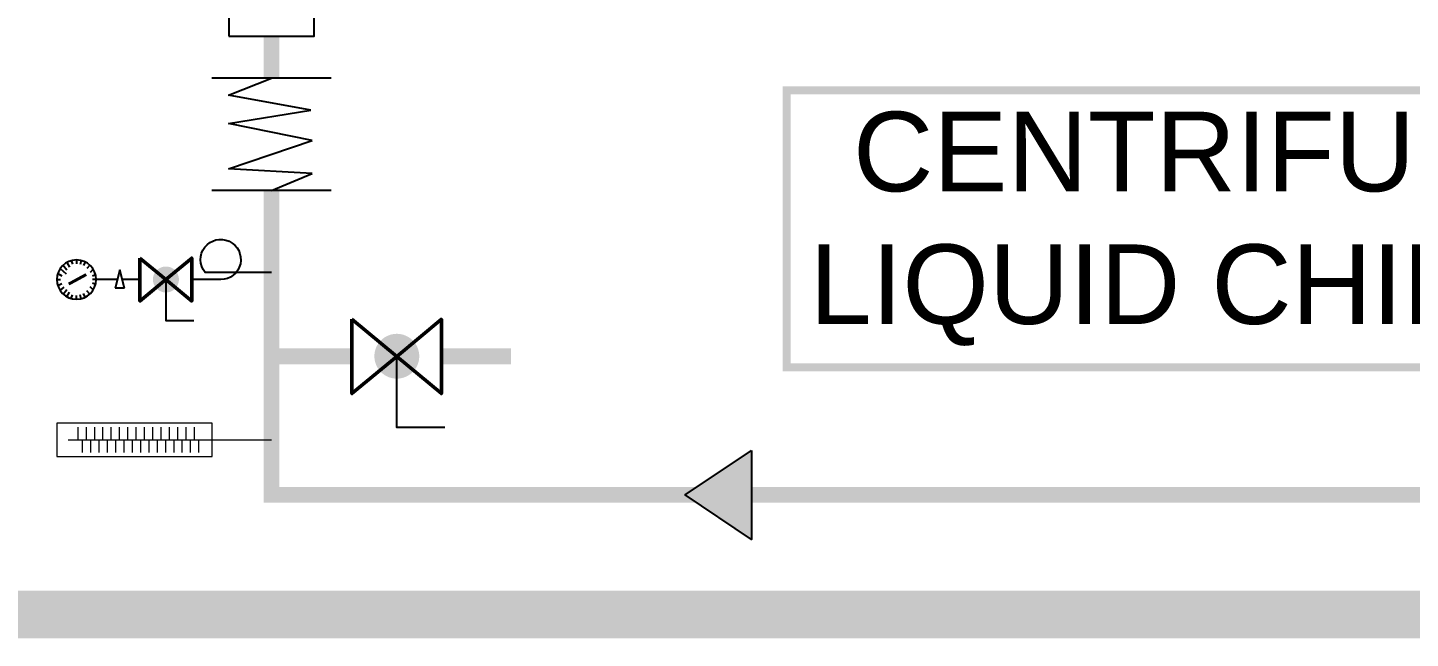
# Model space of a CAD drawing. Extents: x 1264 to 8183, y -10806 to -8316.
# Drawn here: x 4174.4 to 4521.8, y -9097.9 to -8944.4 of the extents above; entities that cross this region are included whole.
import ezdxf
from ezdxf.lldxf.tags import DXFTag

# ---------------------------------------------------------------- set-up
doc = ezdxf.new("R2010")
doc.units = 0
doc.header["$LTSCALE"] = 200
doc.header["$MEASUREMENT"] = 0
doc.linetypes.add('HIDDEN', pattern=[0.375, 0.25, -0.125])
doc.layers.get('0').update_dxf_attribs({"linetype": 'CONTINUOUS'})
for name, color, linetype in [('CHWR', 4, 'HIDDEN'), ('CHWS', 5, 'CONTINUOUS'), ('DUCT TEXT', 3, 'CONTINUOUS'), ('Equipments', 1, 'CONTINUOUS'), ('M-NOTES', 3, 'CONTINUOUS'), ('NUMBERING', 5, 'CONTINUOUS'), ('Smc_Unit', 129, 'CONTINUOUS'), ('Smc_Units', 1, 'CONTINUOUS'), ('TEXT 23233', 181, 'CONTINUOUS'), ('VALVE-', 1, 'CONTINUOUS')]:
    doc.layers.add(name, color=color, linetype=linetype)
doc.styles.add('TXT 1_4', font='arial.ttf', dxfattribs={"height": 3.5})
tags = doc.linetypes.add('CHLLID_WATER_RETURN', pattern='A,30.7,-5.08,["CHWR",Standard,S=2.54,R=0,X=-2.54,Y=-1.27],-10.46', length=46.24).pattern_tags.tags
tags[6] = DXFTag(74, 10)
tags = doc.linetypes.add('CHLLID_WATER_SUPPLY', pattern='A,30.7,-5.08,["CHWS",Standard,S=2.54,R=0,X=-2.54,Y=-1.27],-10.46', length=46.24).pattern_tags.tags
tags[6] = DXFTag(74, 10)

# ---------------------------------------------------------------- blocks, each defined once
blk = doc.blocks.new('CHILLER')
at = {"lineweight": -3}
blk.add_lwpolyline([(-28.43, -5.52), (-21.3, -5.52), (-21.3, 2.47), (-28.43, 2.47)], close=True, dxfattribs=at)
blk = doc.blocks.new('A$C60FB6271')
at = {"linetype": 'ByBlock', "lineweight": 20}
for p, q in [((0, 4.351), (-0.285, 4.351)), ((0, 4.164), (-0.285, 4.164)), ((0, 4.257), (0.285, 4.257)), ((0, 4.07), (0.285, 4.07)), ((0, 3.977), (-0.285, 3.977)), ((0, 3.79), (-0.285, 3.79)), ((0, 3.883), (0.285, 3.883)), ((0, 3.603), (-0.285, 3.603)), ((0, 3.696), (0.285, 3.696)), ((0, 3.509), (0.285, 3.509)), ((0, 3.416), (-0.285, 3.416)), ((0, 3.229), (-0.285, 3.229)), ((0, 3.322), (0.285, 3.322)), ((0, 3.135), (0.285, 3.135)), ((0, 3.042), (-0.285, 3.042)), ((0, 2.854), (-0.285, 2.854)), ((0, 2.948), (0.285, 2.948)), ((0, 2.667), (-0.285, 2.667)), ((0, 2.761), (0.285, 2.761)), ((0, 2.574), (0.285, 2.574)), ((0, 2.48), (-0.285, 2.48)), ((0, 2.293), (-0.285, 2.293)), ((0, 2.387), (0.285, 2.387)), ((0, 2.2), (0.285, 2.2)), ((0, 2.106), (-0.285, 2.106)), ((0, 1.919), (-0.285, 1.919)), ((0, 2.013), (0.285, 2.013)), ((0, 1.732), (-0.285, 1.732)), ((0, 1.826), (0.285, 1.826)), ((0, 1.639), (0.285, 1.639))]:
    blk.add_line(p, q, dxfattribs=at)
at = {"layer": 'VALVE-', "lineweight": 20}
blk.add_line((0, 4.575), (0, 0), dxfattribs=at)
blk.add_lwpolyline([(-0.377, 4.825), (0.377, 4.825), (0.377, 1.332), (-0.377, 1.332)], close=True, dxfattribs=at)
blk = doc.blocks.new('flexible')
at = {"layer": 'Smc_Units', "lineweight": -3}
for p, q in [((0, 32.04), (0, -32.04)), ((60.43, 32.04), (60.43, -32.04)), ((17.2, 21.12), (9.12, -23.1)), ((24.36, -23.1), (17.2, 21.12)), ((33.54, 21.85), (24.36, -23.1)), ((48.78, -23.1), (33.54, 21.85)), ((51.35, 21.85), (48.78, -23.1)), ((60.43, 0), (51.35, 21.85)), ((9.12, -23.1), (0, 0))]:
    blk.add_line(p, q, dxfattribs=at)
blk = doc.blocks.new('IV')
at = {"lineweight": 50}
for points in [[(-1.231, -1.024), (0, 0), (-1.231, 1.024)], [(0, 0), (1.231, 1.024), (1.231, -1.024)]]:
    blk.add_lwpolyline(points, close=True, dxfattribs=at)
blk = doc.blocks.new('A$C5ECF5758')
at = {"linetype": 'HIDDEN', "const_width": 120.8}
blk.add_lwpolyline([(59.8, 1, 1), (-61, 1, 1)], format="xyb", close=True, dxfattribs=at)
at = {"xscale": 195.7425836036719, "yscale": 195.7425836036719, "zscale": 195.7425836036719, "rotation": 180}
blk.add_blockref('IV', (0, 0), dxfattribs=at)
blk = doc.blocks.new('A$C59DE5756')
at = {"layer": 'VALVE-'}
for p, q in [((0, 4.293), (0, 4.101)), ((0, 4.293), (0, 4.101)), ((-0.886, 3.775), (-0.641, 3.645)), ((-0.747, 3.966), (-0.512, 3.774)), ((-0.568, 4.12), (-0.303, 3.814)), ((-0.308, 4.246), (-0.204, 4.032)), ((0.308, 4.246), (0.204, 4.032)), ((0.568, 4.12), (0.396, 3.921)), ((0.747, 3.966), (0.512, 3.774)), ((0.886, 3.775), (0.641, 3.645)), ((-1.016, 3.277), (-0.82, 3.277)), ((-0.989, 3.043), (-0.78, 3.09)), ((-0.98, 3.545), (-0.79, 3.487)), ((-0.913, 2.831), (-0.721, 2.921)), ((0.913, 2.831), (0.721, 2.921)), ((0.989, 3.043), (0.78, 3.09)), ((0.98, 3.545), (0.79, 3.487)), ((1.016, 3.277), (0.82, 3.277)), ((-0.751, 2.593), (-0.572, 2.743)), ((-0.535, 2.413), (-0.373, 2.574)), ((-0.252, 2.293), (-0.184, 2.455)), ((0, 2.261), (0, 2.445)), ((0, 2.261), (0, 2.445)), ((0, 1.176), (0, 2.261)), ((0.252, 2.293), (0.184, 2.455)), ((0.535, 2.413), (0.373, 2.574)), ((0.751, 2.593), (0.572, 2.743)), ((-0.504, 1.036), (0.442, 1.282)), ((0.442, 0.791), (-0.504, 1.036)), ((0, 0), (0, 0.897)), ((0.442, 0.791), (0.442, 1.282))]:
    blk.add_line(p, q, dxfattribs=at)
at = {"layer": 'VALVE-', "const_width": 0.154}
blk.add_lwpolyline([(0.231, 3.681), (-0.262, 2.777)], dxfattribs=at)
at = {"layer": 'VALVE-'}
blk.add_circle((0, 3.277), 1.016, dxfattribs=at)

msp = doc.modelspace()

# ---------------------------------------------------------------- hatches: boundary and pattern name
at = {"layer": 'M-NOTES', "lineweight": -3, "ltscale": 0.1}
h = msp.add_hatch(color=256, dxfattribs=at)
h.dxf.hatch_style = 1
h.paths.add_polyline_path([(4356.25, -9050.67), (4356.25, -9073.02), (4339.58, -9061.84)])

# ---------------------------------------------------------------- linework, layer by layer
at = {"layer": 'CHWR', "linetype": 'CHLLID_WATER_RETURN', "lineweight": -3, "ltscale": 0.03, "const_width": 4}
for points in [[(4235.64, -8946.61), (4235.64, -8957.11)], [(4235.64, -8985.34), (4235.64, -9061.84), (4601.81, -9061.84)], [(4235.64, -9027.05), (4255.85, -9027.05)], [(4278.34, -9027.05), (4295.83, -9027.05)]]:
    msp.add_lwpolyline(points, dxfattribs=at)
at = {"layer": 'DUCT TEXT', "color": 253, "lineweight": -3, "const_width": 12}
msp.add_lwpolyline([(1270.74, -9091.9), (5287.08, -9091.9)], dxfattribs=at)
at = {"layer": 'Equipments', "color": 1, "lineweight": -3, "ltscale": 20}
msp.add_lwpolyline([(4235.64, -9005.94), (4219, -9005.94, -4.500426), (4222.88, -9007.75), (4215.61, -9007.75)], format="xyb", dxfattribs=at)
for points in [[(4209.09, -9007.72), (4209.09, -9018.03), (4216.13, -9018.03)], [(4267.07, -9027), (4267.07, -9044.81), (4279.23, -9044.81)]]:
    msp.add_lwpolyline(points, dxfattribs=at)
at = {"layer": 'M-NOTES', "lineweight": -3}
msp.add_lwpolyline([(4356.25, -9050.67), (4356.25, -9073.02), (4339.58, -9061.84)], close=True, dxfattribs=at)
at = {"layer": 'TEXT 23233', "lineweight": -3, "const_width": 2}
msp.add_lwpolyline([(4365.05, -9029.77), (4365.05, -8960.18), (4595.57, -8960.18), (4595.57, -9029.77)], close=True, dxfattribs=at)

# ---------------------------------------------------------------- block references
at = {"layer": 'CHWS', "linetype": 'CHLLID_WATER_SUPPLY', "lineweight": -3, "ltscale": 0.03, "xscale": 0.4670622039532719, "yscale": 0.4670622039532719, "zscale": 0.4670622039532719, "rotation": 270}
msp.add_blockref('flexible', (4235.64, -8957.11), dxfattribs=at)
at = {"layer": 'Equipments', "color": 1, "lineweight": -3, "ltscale": 20, "rotation": 90}
for name, p, xscale, yscale, zscale in [('A$C59DE5756', (4202.59, -9007.75), -4.863410946878092, 4.863410946878092, 4.863410946878092), ('A$C60FB6271', (4235.64, -9048.02), -11.17061085093327, 11.17061085093327, 11.17061085093327)]:
    msp.add_blockref(name, p, dxfattribs=dict(at, xscale=xscale, yscale=yscale, zscale=zscale))
at = {"layer": 'Equipments', "color": 1, "lineweight": -3, "ltscale": 20}
for p, xscale, yscale, zscale in [((4209.1, -9007.75), -0.02701894970487829, 0.02701894970487829, 0.02701894970487829), ((4267.1, -9027.05), -0.04666666666666666, 0.04666666666666666, 0.04666666666666666)]:
    msp.add_blockref('A$C5ECF5758', p, dxfattribs=dict(at, xscale=xscale, yscale=yscale, zscale=zscale))
at = {"layer": 'Smc_Unit', "lineweight": -2, "xscale": 3, "yscale": 3, "zscale": 3}
msp.add_blockref('CHILLER', (4310.23, -8930.03), dxfattribs=at)

# ---------------------------------------------------------------- texts
at = {"layer": 'NUMBERING', "lineweight": -3, "insert": (4480.31, -8994.98), "char_height": 20, "width": 231.1767, "attachment_point": 5, "style": 'TXT 1_4'}
msp.add_mtext('CENTRIFUGAL LIQUID CHILLER', dxfattribs=at)

doc.saveas('drawing.dxf')
